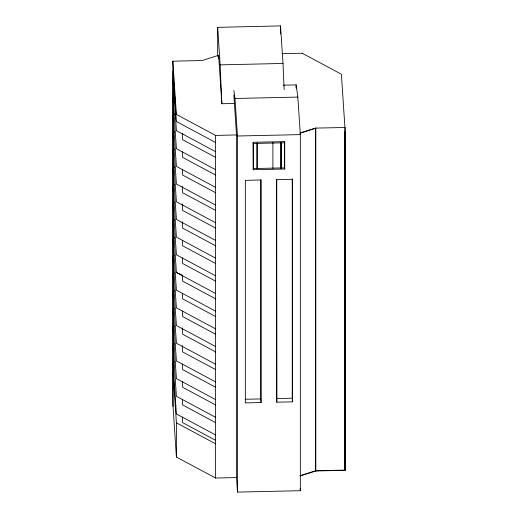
<?xml version="1.0" encoding="UTF-8"?>
<svg xmlns="http://www.w3.org/2000/svg" width="518" height="518" viewBox="0 0 518 518"><rect width="100%" height="100%" fill="white"/><g stroke="black" fill="none" stroke-linecap="round" stroke-linejoin="round"><path stroke-width="0.78" d="M173.931 78.755L173.031 80.083L176.398 130.678L215.566 151.67M174.378 96.18L173.031 98.103L176.398 148.692L215.566 169.69M174.378 113.863L173.031 115.786L176.398 166.382L215.566 187.38M174.378 131.546L173.031 133.476L176.398 184.065L215.566 205.063M174.378 149.236L173.031 151.159L176.398 201.748L215.566 222.746M174.378 166.919L173.031 168.842L176.398 219.431L215.566 240.43M174.378 184.602L173.031 186.525L176.398 237.121L215.566 258.119M174.378 202.285L173.031 204.215L176.398 254.804L215.566 275.803M174.378 219.969L173.031 221.898L176.398 272.487L215.566 293.486M174.378 237.658L173.031 239.581L176.398 290.171L215.566 311.169M174.378 255.342L173.031 257.265L176.398 307.86L215.566 328.859M174.378 273.031L173.031 274.954L176.398 325.544L215.566 346.542M174.378 290.715L173.031 292.638L176.398 343.227L215.566 364.225M174.378 308.398L173.031 310.321L176.398 360.916L215.566 381.908M174.378 326.081L173.031 328.011L176.398 378.6L215.553 399.598M174.378 343.771L173.031 345.694L176.398 396.283L215.566 417.281M174.378 361.454L173.031 363.377L176.398 413.966L215.566 434.965M234.421 103.464L221.853 103.742L218.622 55.264L202.188 60.535L172.857 61.189L172.857 403.826L176.398 457.051L215.566 478.049L236.519 477.583L237.484 492.1L300.336 490.708L300.336 134.609L297.844 97.08L296.147 84.9L283.359 85.185M299.903 133.139L315.591 128.108L345.143 127.486L345.143 470.331L315.812 470.979L300.116 475.951M299.903 475.783L315.591 470.752L344.923 470.098L344.923 127.46L341.388 74.236L302.221 53.237M300.116 133.107L315.812 128.134L315.812 470.979M217.664 56.488L217.664 27.357L280.516 25.9L283.016 63.461L284.155 89.653M282.07 53.684L302.434 53.205M217.664 27.357L220.156 64.854L283.016 63.461M233.858 90.488L234.984 98.478L297.844 97.08M172.857 61.189L176.398 114.413L215.566 135.412L236.519 134.945L236.519 477.583M234.984 98.478L237.484 136.007L300.336 134.609M253.198 142.308L284.622 141.608L284.699 142.774L284.699 169.017L253.276 169.716L253.198 142.308L253.276 169.716M253.276 143.467L284.699 142.774M253.198 168.551L284.622 167.858L284.699 169.017M245.098 399.274L260.813 398.925L261.053 402.551L245.338 402.9L245.338 180.342L261.053 179.992L261.053 402.551M276.528 398.575L292.236 398.225L292.482 401.858L276.767 402.208L276.528 179.254M176.398 272.487L182.219 275.123M215.566 142.495L176.398 121.497L173.031 70.908L173.031 406.462M215.773 157.453L182.686 139.711L182.258 133.288M215.773 175.142L182.686 157.394L182.31 151.774M215.773 192.826L182.686 175.084L182.31 169.464M215.773 210.509L182.686 192.767L182.258 186.344M215.773 228.192L182.686 210.45L182.258 204.027M215.773 245.882L182.686 228.14L182.258 221.71M215.773 263.565L182.686 245.823L182.31 240.203M215.773 281.248L182.686 263.507L182.31 257.886M215.773 298.938L182.686 281.19L182.31 275.57M215.773 316.621L182.686 298.88L182.31 293.253M215.773 334.304L182.686 316.563L182.31 310.942M215.773 351.987L182.686 334.246L182.258 327.823M215.773 369.677L182.686 351.929L182.258 345.506M215.773 387.36L182.686 369.619L182.31 363.999M215.773 405.044L182.686 387.302L182.31 381.682M215.773 422.727L182.686 404.985L182.31 399.365M215.773 440.417L182.686 422.669L182.31 417.048M173.031 372.222L176.398 422.811L215.566 443.809M344.716 463.875L345.143 470.331M344.923 470.098L344.748 131.915M296.147 84.9L296.361 88.131M296.037 86.493L296.147 88.086M300.175 488.286L300.336 490.708M233.858 94.982L236.519 134.945M220.156 64.854L221.853 103.742M315.591 128.108L315.591 470.752M292.482 401.858L292.482 179.299L276.767 179.642L276.767 402.208M292.236 178.904L292.236 398.225M284.622 141.608L284.622 167.858M281.481 142.612L281.481 168.486M281.268 142.592L281.268 168.454M280.516 25.9L280.516 33.994M280.516 142.437L280.516 168.337M272.908 142.476L272.908 168.337M260.813 179.604L260.813 398.925M257.2 142.838L257.2 168.7M256.947 143.253L256.947 168.305M237.484 136.007L237.484 492.1M218.622 55.264L218.622 58.502M215.566 135.412L215.566 478.049M176.398 422.811L176.398 457.051"/></g></svg>
